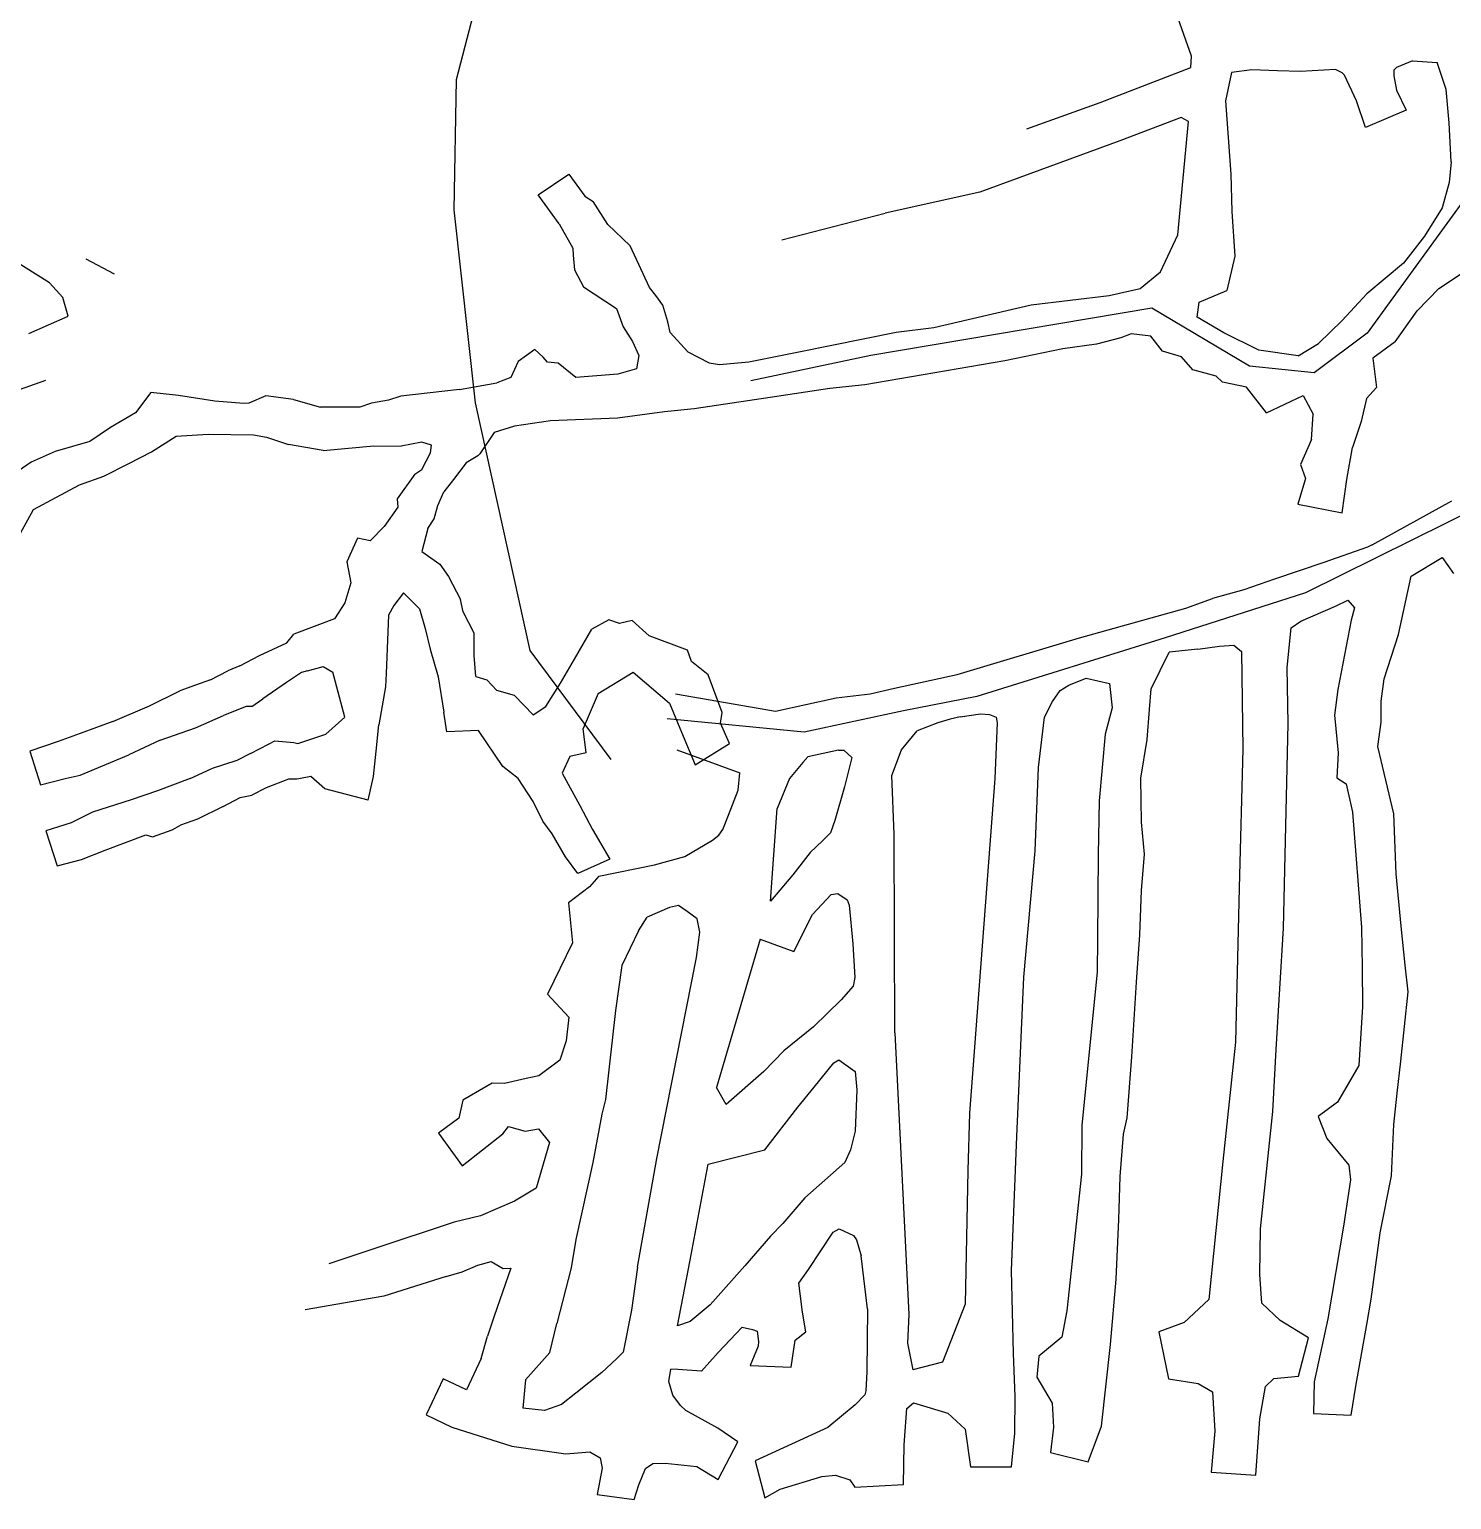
# Model space of a CAD drawing. Extents: x 539107 to 539703, y 4477622 to 4477995.
# Drawn here: x 539178.8 to 539321.5, y 4477654.7 to 4477802.2 of the extents above; entities that cross this region are included whole.
import ezdxf

# ---------------------------------------------------------------- set-up
doc = ezdxf.new("R2010")
doc.units = 0
doc.linetypes.add('DUZ', pattern=[500, 500])
doc.layers.add('KAT_1440', color=139, linetype='DUZ')
doc.layers.add('PERSONEL_1440', color=1, linetype='DUZ')

msp = doc.modelspace()

# ---------------------------------------------------------------- linework, layer by layer
at = {"layer": 'KAT_1440'}
for p, q in [((539295.36, 4477799.52, 1441.17), (539293.82, 4477803.84, 1441.1)), ((539295.28, 4477798.37, 1441.21), (539295.36, 4477799.52, 1441.17)), ((539286.2, 4477794.87, 1441.3), (539295.28, 4477798.37, 1441.21)), ((539301.42, 4477798.14, 1440.99), (539299.37, 4477797.87, 1440.91)), ((539303.99, 4477798.04, 1440.99), (539301.42, 4477798.14, 1440.99)), ((539306.31, 4477797.96, 1440.99), (539303.99, 4477798.04, 1440.99)), ((539309.82, 4477798.16, 1440.99), (539306.31, 4477797.96, 1440.99)), ((539310.49, 4477797.85, 1440.99), (539309.82, 4477798.16, 1440.99)), ((539315.66, 4477798.09, 1440.99), (539315.65, 4477797.52, 1440.97)), ((539315.94, 4477798.37, 1440.99), (539315.66, 4477798.09, 1440.99)), ((539317.54, 4477799.05, 1440.99), (539315.94, 4477798.37, 1440.99)), ((539317.54, 4477799.05, 1440.99), (539320.01, 4477798.88, 1440.85)), ((539320.89, 4477796.17, 1441.21), (539320.01, 4477798.88, 1440.85)), ((539299.37, 4477797.87, 1440.91), (539298.77, 4477795.04, 1441.39)), ((539310.71, 4477797.59, 1440.99), (539310.49, 4477797.85, 1440.99)), ((539311.91, 4477795.03, 1440.96), (539310.71, 4477797.59, 1440.99)), ((539315.65, 4477797.52, 1440.97), (539315.91, 4477796.11, 1440.95)), ((539315.91, 4477796.11, 1440.95), (539316.91, 4477794.1, 1440.91)), ((539321.22, 4477792.83, 1441.4), (539320.89, 4477796.17, 1441.21)), ((539278.83, 4477792.23, 1441.32), (539286.2, 4477794.87, 1441.3)), ((539298.77, 4477795.04, 1441.39), (539299.29, 4477787.68, 1442)), ((539312.82, 4477792.36, 1440.91), (539311.91, 4477795.03, 1440.96)), ((539316.91, 4477794.1, 1440.91), (539312.82, 4477792.36, 1440.91)), ((539294.32, 4477793.37, 1441.28), (539288.16, 4477791.02, 1441.3)), ((539294, 4477781.58, 1442.52), (539295.05, 4477792.94, 1441.55)), ((539295.05, 4477792.94, 1441.55), (539294.32, 4477793.37, 1441.28)), ((539321.42, 4477788.9, 1441.49), (539321.22, 4477792.83, 1441.4)), ((539288.16, 4477791.02, 1441.3), (539274.12, 4477785.87, 1441.02)), ((539321.42, 4477788.9, 1441.49), (539321.22, 4477786.85, 1443.51)), ((539229.82, 4477785.59, 1444.44), (539232.9, 4477787.67, 1444.4)), ((539232.9, 4477787.67, 1444.4), (539234.51, 4477785.46, 1444.75)), ((539299.29, 4477787.68, 1442), (539299.4, 4477783.94, 1442.37)), ((539321.22, 4477786.85, 1443.51), (539320.52, 4477784.31, 1441.49)), ((539231.94, 4477782.69, 1445.17), (539229.82, 4477785.59, 1444.44)), ((539234.51, 4477785.46, 1444.75), (539235.34, 4477784.93, 1445.2)), ((539236.83, 4477782.64, 1444.9), (539235.34, 4477784.93, 1445.2)), ((539274.12, 4477785.87, 1441.02), (539264.64, 4477783.77, 1440.55)), ((539254.26, 4477781.07, 1440.07), (539264.64, 4477783.77, 1440.55)), ((539299.4, 4477783.94, 1442.37), (539299.7, 4477779.46, 1442.55)), ((539320.52, 4477784.31, 1441.49), (539318.74, 4477781.46, 1441.49)), ((539231.94, 4477782.69, 1445.17), (539233.32, 4477780.25, 1444.98)), ((539239.07, 4477780.5, 1444.9), (539236.83, 4477782.64, 1444.9)), ((539180.81, 4477776.77, 1440.17), (539174.11, 4477780.98, 1440.45)), ((539241.01, 4477776.3, 1445.05), (539239.07, 4477780.5, 1444.9)), ((539292.26, 4477777.89, 1442.78), (539294, 4477781.58, 1442.52)), ((539318.74, 4477781.46, 1441.49), (539316.63, 4477778.76, 1441.49)), ((539187.32, 4477777.64, 1439.9), (539184.48, 4477779.15, 1440.06)), ((539233.32, 4477780.25, 1444.98), (539233.34, 4477779.54, 1444.9)), ((539233.34, 4477779.54, 1444.9), (539233.46, 4477778.08, 1444.9)), ((539299.7, 4477779.46, 1442.55), (539298.89, 4477776.02, 1442.66)), ((539233.46, 4477778.08, 1444.9), (539234.38, 4477776.36, 1445.03)), ((539290.22, 4477776.22, 1443.09), (539292.26, 4477777.89, 1442.78)), ((539316.63, 4477778.76, 1441.49), (539312.94, 4477775.67, 1441.49)), ((539320.18, 4477776.21, 1441.49), (539322.43, 4477777.71, 1441.49)), ((539182.15, 4477775.3, 1439.94), (539180.81, 4477776.77, 1440.17)), ((539234.38, 4477776.36, 1445.03), (539237.69, 4477774.2, 1445.05)), ((539241.62, 4477775.51, 1445.05), (539241.01, 4477776.3, 1445.05)), ((539287.1, 4477775.51, 1443.38), (539290.22, 4477776.22, 1443.09)), ((539296.14, 4477774.85, 1442.96), (539298.89, 4477776.02, 1442.66)), ((539318, 4477773.95, 1441.49), (539320.18, 4477776.21, 1441.49)), ((539182.69, 4477773.42, 1439.97), (539182.15, 4477775.3, 1439.94)), ((539242.32, 4477774.55, 1445.15), (539241.62, 4477775.51, 1445.05)), ((539242.84, 4477772.85, 1444.94), (539242.32, 4477774.55, 1445.15)), ((539269.5, 4477772.3, 1444.37), (539279.28, 4477774.58, 1444.06)), ((539279.28, 4477774.58, 1444.06), (539287.1, 4477775.51, 1443.38)), ((539295.92, 4477773.34, 1442.99), (539296.14, 4477774.85, 1442.96)), ((539310.48, 4477772.98, 1442.23), (539312.94, 4477775.67, 1441.49)), ((539178.75, 4477771.69, 1440.03), (539182.69, 4477773.42, 1439.97)), ((539237.69, 4477774.2, 1445.05), (539238.35, 4477772.35, 1445.05)), ((539298.61, 4477771.76, 1442.96), (539295.92, 4477773.34, 1442.99)), ((539308.11, 4477770.7, 1442.52), (539310.48, 4477772.98, 1442.23)), ((539315.78, 4477770.86, 1442.25), (539318, 4477773.95, 1441.49)), ((539238.35, 4477772.35, 1445.05), (539239.28, 4477770.88, 1444.73)), ((539243.08, 4477771.8, 1444.55), (539242.84, 4477772.85, 1444.94)), ((539244.84, 4477769.84, 1444.38), (539243.08, 4477771.8, 1444.55)), ((539255.97, 4477769.87, 1444.31), (539265.73, 4477771.83, 1444.32)), ((539265.73, 4477771.83, 1444.32), (539269.5, 4477772.3, 1444.37)), ((539289.3, 4477771.66, 1443.38), (539288.27, 4477771.27, 1443.39)), ((539291.29, 4477771.41, 1443.19), (539289.3, 4477771.66, 1443.38)), ((539302.1, 4477770.01, 1442.9), (539298.61, 4477771.76, 1442.96)), ((539229.48, 4477770.1, 1444.5), (539227.83, 4477768.87, 1444.5)), ((539230.33, 4477769.32, 1444.5), (539229.48, 4477770.1, 1444.5)), ((539239.28, 4477770.88, 1444.73), (539239.93, 4477769.47, 1444.62)), ((539282.45, 4477770.16, 1443.84), (539276.64, 4477768.95, 1444.22)), ((539285.83, 4477770.61, 1443.56), (539282.45, 4477770.16, 1443.84)), ((539288.27, 4477771.27, 1443.39), (539285.83, 4477770.61, 1443.56)), ((539292.44, 4477769.93, 1443.13), (539291.29, 4477771.41, 1443.19)), ((539306.05, 4477769.46, 1444.04), (539302.1, 4477770.01, 1442.9)), ((539306.05, 4477769.46, 1444.04), (539308.11, 4477770.7, 1442.52)), ((539315.78, 4477770.86, 1442.25), (539313.55, 4477769.23, 1442.26)), ((539227.83, 4477768.87, 1444.5), (539227.09, 4477767.28, 1446.16)), ((539230.77, 4477768.83, 1444.5), (539230.33, 4477769.32, 1444.5)), ((539231.83, 4477768.72, 1444.5), (539230.77, 4477768.83, 1444.5)), ((539233.6, 4477767.27, 1444.5), (539231.83, 4477768.72, 1444.5)), ((539239.93, 4477769.47, 1444.62), (539239.7, 4477768.16, 1444.49)), ((539244.84, 4477769.84, 1444.38), (539246.97, 4477768.74, 1444.36)), ((539246.97, 4477768.74, 1444.36), (539248, 4477768.6, 1444.34)), ((539248, 4477768.6, 1444.34), (539250.95, 4477768.84, 1444.3)), ((539250.95, 4477768.84, 1444.3), (539255.97, 4477769.87, 1444.31)), ((539276.64, 4477768.95, 1444.22), (539262.59, 4477766.54, 1444.33)), ((539294.37, 4477769.34, 1442.99), (539292.44, 4477769.93, 1443.13)), ((539295.48, 4477768.05, 1443.16), (539294.37, 4477769.34, 1442.99)), ((539313.55, 4477769.23, 1442.26), (539313.92, 4477766.28, 1442.26)), ((539227.09, 4477767.28, 1446.16), (539225.69, 4477766.74, 1445.1)), ((539237.83, 4477767.63, 1444.49), (539233.6, 4477767.27, 1444.5)), ((539239.7, 4477768.16, 1444.49), (539237.83, 4477767.63, 1444.49)), ((539297.83, 4477767.42, 1443.16), (539295.48, 4477768.05, 1443.16)), ((539298.46, 4477766.8, 1443.16), (539297.83, 4477767.42, 1443.16)), ((539180.41, 4477766.97, 1440.17), (539173.71, 4477764.62, 1440.14)), ((539190.99, 4477765.76, 1444.14), (539189.44, 4477763.73, 1444.33)), ((539193.76, 4477765.46, 1444.18), (539190.99, 4477765.76, 1444.14)), ((539221.94, 4477766.09, 1445.18), (539216.05, 4477765.42, 1445.15)), ((539221.94, 4477766.09, 1445.18), (539225.69, 4477766.74, 1445.1)), ((539259.08, 4477766.16, 1444.31), (539253.09, 4477765.26, 1444.3)), ((539262.59, 4477766.54, 1444.33), (539259.08, 4477766.16, 1444.31)), ((539300.88, 4477766.32, 1443.16), (539298.46, 4477766.8, 1443.16)), ((539302.89, 4477763.75, 1443.16), (539300.88, 4477766.32, 1443.16)), ((539312.91, 4477765.19, 1442.68), (539313.92, 4477766.28, 1442.26)), ((539197.39, 4477764.9, 1444.5), (539193.76, 4477765.46, 1444.18)), ((539200.31, 4477764.68, 1444.6), (539197.39, 4477764.9, 1444.5)), ((539200.82, 4477764.72, 1444.5), (539200.31, 4477764.68, 1444.6)), ((539202.5, 4477765.44, 1444.6), (539200.82, 4477764.72, 1444.5)), ((539205.29, 4477765.06, 1444.77), (539202.5, 4477765.44, 1444.6)), ((539205.29, 4477765.06, 1444.77), (539208.01, 4477764.31, 1444.9)), ((539211.95, 4477764.3, 1444.9), (539208.01, 4477764.31, 1444.9)), ((539213.11, 4477764.71, 1444.9), (539211.95, 4477764.3, 1444.9)), ((539214.83, 4477765, 1445.05), (539213.11, 4477764.71, 1444.9)), ((539216.05, 4477765.42, 1445.15), (539214.83, 4477765, 1445.05)), ((539245.48, 4477764.14, 1444.38), (539242.51, 4477763.82, 1444.43)), ((539253.09, 4477765.26, 1444.3), (539245.48, 4477764.14, 1444.38)), ((539302.89, 4477763.75, 1443.16), (539306.55, 4477765.47, 1442.6)), ((539306.55, 4477765.47, 1442.6), (539307.58, 4477763.61, 1442.64)), ((539312.91, 4477765.19, 1442.68), (539312.37, 4477762.87, 1443.38)), ((539189.44, 4477763.73, 1444.33), (539186.93, 4477762.28, 1444.45)), ((539231.06, 4477762.95, 1444.71), (539227.45, 4477762.41, 1445.2)), ((539237.78, 4477763.19, 1444.49), (539231.06, 4477762.95, 1444.71)), ((539242.51, 4477763.82, 1444.43), (539237.78, 4477763.19, 1444.49)), ((539307.41, 4477761.06, 1443.37), (539307.58, 4477763.61, 1442.64)), ((539312.37, 4477762.87, 1443.38), (539311.51, 4477760.25, 1443.37)), ((539186.93, 4477762.28, 1444.45), (539184.84, 4477760.87, 1444.41)), ((539191.03, 4477759.83, 1444.31), (539193.53, 4477761.39, 1444.13)), ((539193.53, 4477761.39, 1444.13), (539196.74, 4477761.59, 1444.5)), ((539196.74, 4477761.59, 1444.5), (539201.28, 4477761.52, 1444.6)), ((539201.28, 4477761.52, 1444.6), (539202.59, 4477761.28, 1444.6)), ((539202.59, 4477761.28, 1444.6), (539204.79, 4477760.57, 1444.77)), ((539225.41, 4477761.76, 1445.2), (539223.98, 4477759.64, 1445.2)), ((539227.45, 4477762.41, 1445.2), (539225.41, 4477761.76, 1445.2)), ((539181.38, 4477759.87, 1444.5), (539178.97, 4477758.78, 1444.5)), ((539184.84, 4477760.87, 1444.41), (539181.38, 4477759.87, 1444.5)), ((539188.78, 4477758.66, 1444.31), (539191.03, 4477759.83, 1444.31)), ((539208.25, 4477759.96, 1444.9), (539204.79, 4477760.57, 1444.77)), ((539208.25, 4477759.96, 1444.9), (539213.36, 4477760.41, 1444.9)), ((539213.36, 4477760.41, 1444.9), (539216.1, 4477760.4, 1445.15)), ((539218.17, 4477760.79, 1445.2), (539216.1, 4477760.4, 1445.15)), ((539218.15, 4477758.06, 1445.28), (539219.04, 4477759.71, 1445.28)), ((539219.12, 4477760.51, 1445.2), (539218.17, 4477760.79, 1445.2)), ((539219.04, 4477759.71, 1445.28), (539219.12, 4477760.51, 1445.2)), ((539307.41, 4477761.06, 1443.37), (539306.28, 4477758.55, 1443.79)), ((539310.95, 4477757.05, 1443.82), (539311.51, 4477760.25, 1443.37)), ((539178.97, 4477758.78, 1444.5), (539175.47, 4477756.39, 1444.48)), ((539186.26, 4477757.4, 1444.45), (539188.78, 4477758.66, 1444.31)), ((539222.61, 4477758.71, 1445.17), (539221.32, 4477757.05, 1445.29)), ((539223.76, 4477759.42, 1445.26), (539222.61, 4477758.71, 1445.17)), ((539223.98, 4477759.64, 1445.2), (539223.76, 4477759.42, 1445.26)), ((539306.28, 4477758.55, 1443.79), (539306.8, 4477757.15, 1443.93)), ((539183.81, 4477756.51, 1444.5), (539186.26, 4477757.4, 1444.45)), ((539217.45, 4477757.58, 1445.3), (539215.67, 4477755.11, 1445.32)), ((539217.45, 4477757.58, 1445.3), (539218.15, 4477758.06, 1445.28)), ((539221.32, 4477757.05, 1445.29), (539220.38, 4477755.81, 1445.3)), ((539306.8, 4477757.15, 1443.93), (539306.02, 4477754.57, 1444.04)), ((539310.46, 4477753.71, 1444.04), (539310.95, 4477757.05, 1443.82)), ((539179.22, 4477754.05, 1444.44), (539183.81, 4477756.51, 1444.5)), ((539219.75, 4477754.43, 1445.32), (539220.38, 4477755.81, 1445.3)), ((539177.91, 4477751.67, 1444.52), (539179.22, 4477754.05, 1444.44)), ((539215.75, 4477754.28, 1445.32), (539214.37, 4477752.32, 1445.2)), ((539215.67, 4477755.11, 1445.32), (539215.75, 4477754.28, 1445.32)), ((539219.39, 4477753.1, 1445.3), (539219.75, 4477754.43, 1445.32)), ((539306.02, 4477754.57, 1444.04), (539310.46, 4477753.71, 1444.04)), ((539313.48, 4477750.49, 1443), (539321.48, 4477754.92, 1442.53)), ((539214.37, 4477752.32, 1445.2), (539212.98, 4477750.89, 1445.19)), ((539218.76, 4477752.12, 1446.45), (539219.39, 4477753.1, 1445.3)), ((539211.71, 4477751.17, 1445.2), (539210.65, 4477748.79, 1445.12)), ((539212.98, 4477750.89, 1445.19), (539211.71, 4477751.17, 1445.2)), ((539218.76, 4477752.12, 1445.2), (539218.15, 4477749.84, 1445.2)), ((539218.15, 4477749.84, 1445.2), (539219.95, 4477748.56, 1445.18)), ((539313, 4477750.26, 1443.17), (539308.62, 4477748.73, 1443.32)), ((539313.48, 4477750.49, 1443), (539313, 4477750.26, 1443.17)), ((539210.65, 4477748.79, 1445.12), (539211.04, 4477746.69, 1446.32)), ((539219.95, 4477748.56, 1445.18), (539220.83, 4477747.32, 1445)), ((539308.62, 4477748.73, 1443.32), (539303.7, 4477747.05, 1443.68)), ((539317.41, 4477747.34, 1442.85), (539320.5, 4477749.24, 1444.12)), ((539320.5, 4477749.24, 1444.12), (539321.64, 4477747.63, 1442.61)), ((539211.04, 4477746.69, 1446.32), (539210.45, 4477744.69, 1445.14)), ((539220.83, 4477747.32, 1445), (539222.03, 4477745.01, 1444.72)), ((539303.7, 4477747.05, 1443.68), (539300.62, 4477745.99, 1444.06)), ((539316.13, 4477741.5, 1443.43), (539317.41, 4477747.34, 1442.85)), ((539216.33, 4477745.69, 1445.18), (539215.36, 4477744.43, 1444.91)), ((539217.09, 4477744.9, 1445.08), (539216.33, 4477745.69, 1445.18)), ((539222.32, 4477743.77, 1444.53), (539222.03, 4477745.01, 1444.72)), ((539294.8, 4477744.14, 1444.4), (539297.46, 4477745.11, 1444.39)), ((539300.62, 4477745.99, 1444.06), (539297.46, 4477745.11, 1444.39)), ((539309.8, 4477744.34, 1443.98), (539311.04, 4477744.95, 1443.62)), ((539311.04, 4477744.95, 1443.62), (539311.71, 4477744.17, 1443.54)), ((539210.45, 4477744.69, 1445.14), (539209.39, 4477743.09, 1445.15)), ((539215.36, 4477744.43, 1444.91), (539214.82, 4477743.45, 1444.91)), ((539217.93, 4477744.07, 1445), (539217.09, 4477744.9, 1445.08)), ((539217.93, 4477744.07, 1445), (539218.5, 4477742.12, 1444.58)), ((539223.4, 4477741.64, 1444.31), (539222.32, 4477743.77, 1444.53)), ((539284.14, 4477741.17, 1445.22), (539294.8, 4477744.14, 1444.4)), ((539306.32, 4477742.85, 1443.98), (539309.8, 4477744.34, 1443.98)), ((539311.71, 4477744.17, 1443.54), (539311.37, 4477742.93, 1443.61)), ((539209.39, 4477743.09, 1445.15), (539205.32, 4477741.55, 1445.19)), ((539214.82, 4477743.45, 1444.91), (539214.57, 4477737.58, 1444.9)), ((539218.5, 4477742.12, 1444.58), (539218.98, 4477740.03, 1444.09)), ((539233.46, 4477739.04, 1442.53), (539235.21, 4477742.03, 1442.32)), ((539236.91, 4477742.97, 1442.46), (539235.21, 4477742.03, 1442.32)), ((539237.99, 4477742.62, 1442.34), (539236.91, 4477742.97, 1442.46)), ((539239.26, 4477742.9, 1442.44), (539237.99, 4477742.62, 1442.34)), ((539240.95, 4477741.38, 1442.55), (539239.26, 4477742.9, 1442.44)), ((539304.97, 4477738.19, 1444.61), (539305.37, 4477742.17, 1444.2)), ((539305.37, 4477742.17, 1444.2), (539306.32, 4477742.85, 1443.98)), ((539311.37, 4477742.93, 1443.61), (539310.03, 4477735.99, 1443.55)), ((539201.87, 4477739.41, 1445.42), (539204.61, 4477740.66, 1445.4)), ((539204.61, 4477740.66, 1445.4), (539205.32, 4477741.55, 1445.19)), ((539223.4, 4477739.39, 1443.92), (539223.4, 4477741.64, 1444.31)), ((539244.81, 4477739.94, 1443.97), (539240.95, 4477741.38, 1442.55)), ((539271.85, 4477737.51, 1445.64), (539284.14, 4477741.17, 1445.22)), ((539314.68, 4477737.06, 1443.55), (539316.13, 4477741.5, 1443.43)), ((539199.91, 4477738.35, 1445.48), (539201.87, 4477739.41, 1445.42)), ((539218.98, 4477740.03, 1444.09), (539219.81, 4477737.27, 1443.81)), ((539223.59, 4477737.3, 1443.61), (539223.4, 4477739.39, 1443.92)), ((539232.06, 4477736.63, 1442.42), (539233.46, 4477739.04, 1442.53)), ((539245.21, 4477738.79, 1442.7), (539244.81, 4477739.94, 1443.97)), ((539291.33, 4477736.07, 1444.96), (539293.12, 4477739.73, 1444.64)), ((539295.99, 4477740.05, 1444.29), (539293.12, 4477739.73, 1444.64)), ((539295.99, 4477740.05, 1444.29), (539298.18, 4477740.35, 1444.29)), ((539298.18, 4477740.35, 1444.29), (539299.61, 4477740.43, 1444.29)), ((539299.61, 4477740.43, 1444.29), (539300.39, 4477739.79, 1444.39)), ((539300.39, 4477739.79, 1444.39), (539300.5, 4477730, 1444.82)), ((539196.95, 4477736.95, 1445.32), (539198.71, 4477737.86, 1445.48)), ((539199.91, 4477738.35, 1445.48), (539198.71, 4477737.86, 1445.48)), ((539206.1, 4477737.7, 1445.43), (539204.59, 4477736.69, 1445.4)), ((539206.7, 4477737.85, 1445.19), (539206.1, 4477737.7, 1445.43)), ((539206.7, 4477737.85, 1445.19), (539208.25, 4477738.31, 1445.15)), ((539208.25, 4477738.31, 1445.15), (539209.24, 4477737.73, 1445.15)), ((539210.42, 4477733.2, 1444.58), (539209.24, 4477737.73, 1445.15)), ((539214.57, 4477737.58, 1444.9), (539214.53, 4477736.25, 1444.81)), ((539235.86, 4477735.58, 1442.43), (539239.37, 4477737.73, 1442.52)), ((539239.37, 4477737.73, 1442.52), (539242.99, 4477734.63, 1442.7)), ((539246.88, 4477737.46, 1442.7), (539245.21, 4477738.79, 1442.7)), ((539305.06, 4477732.54, 1444.77), (539304.97, 4477738.19, 1444.61)), ((539195.45, 4477736.42, 1445.1), (539193.88, 4477735.86, 1445.04)), ((539196.95, 4477736.95, 1445.32), (539195.45, 4477736.42, 1445.1)), ((539204.59, 4477736.69, 1445.4), (539202.22, 4477735.04, 1445.38)), ((539214.53, 4477736.25, 1444.81), (539213.84, 4477732.46, 1444.5)), ((539219.81, 4477737.27, 1443.81), (539220.36, 4477733.7, 1443.29)), ((539223.59, 4477737.3, 1443.61), (539224.69, 4477736.96, 1443.56)), ((539224.69, 4477736.96, 1443.56), (539225.68, 4477735.89, 1443.56)), ((539230.6, 4477734.28, 1443.1), (539232.06, 4477736.63, 1442.42)), ((539248.27, 4477733.68, 1442.7), (539246.88, 4477737.46, 1442.7)), ((539263.13, 4477735.56, 1446.75), (539265.56, 4477736.12, 1446.32)), ((539265.56, 4477736.12, 1446.32), (539271.85, 4477737.51, 1445.64)), ((539282.18, 4477735.88, 1445.39), (539283.07, 4477736.42, 1445.3)), ((539283.07, 4477736.42, 1445.3), (539284.81, 4477737.12, 1445.3)), ((539284.81, 4477737.12, 1445.3), (539287.15, 4477736.58, 1445.48)), ((539287.15, 4477736.58, 1445.48), (539287.41, 4477734.14, 1445.13)), ((539314.4, 4477734.82, 1443.74), (539314.68, 4477737.06, 1443.55)), ((539190.84, 4477734.35, 1445.23), (539193.88, 4477735.86, 1445.04)), ((539201.09, 4477734.29, 1445.48), (539202.22, 4477735.04, 1445.38)), ((539227.46, 4477735.38, 1443.34), (539225.68, 4477735.89, 1443.56)), ((539227.46, 4477735.38, 1443.34), (539229.33, 4477733.46, 1443.27)), ((539235.86, 4477735.58, 1442.43), (539234.33, 4477732.09, 1442.96)), ((539242.99, 4477734.63, 1442.7), (539244.19, 4477731.71, 1442.55)), ((539243.61, 4477735.56, 1450.49), (539253.62, 4477733.81, 1448.51)), ((539253.62, 4477733.81, 1448.51), (539259.72, 4477735.17, 1447.36)), ((539259.72, 4477735.17, 1447.36), (539263.13, 4477735.56, 1446.75)), ((539280.62, 4477733.23, 1445.48), (539281.41, 4477734.77, 1445.41)), ((539281.41, 4477734.77, 1445.41), (539282.18, 4477735.88, 1445.39)), ((539291.16, 4477733.99, 1445.03), (539291.33, 4477736.07, 1444.96)), ((539310.03, 4477735.99, 1443.55), (539309.72, 4477733.41, 1443.51)), ((539314.37, 4477732.7, 1443.52), (539314.4, 4477734.82, 1443.74)), ((539187.16, 4477732.78, 1445.3), (539190.84, 4477734.35, 1445.23)), ((539195.46, 4477732.13, 1444.97), (539198.27, 4477733.37, 1445.44)), ((539200.53, 4477734.27, 1445.43), (539198.27, 4477733.37, 1445.44)), ((539201.09, 4477734.29, 1445.48), (539200.53, 4477734.27, 1445.43)), ((539208.52, 4477731.5, 1444.58), (539210.42, 4477733.2, 1444.58)), ((539220.67, 4477731.73, 1443.39), (539220.36, 4477733.7, 1443.29)), ((539229.33, 4477733.46, 1443.27), (539230.6, 4477734.28, 1443.1)), ((539248.12, 4477732.62, 1442.55), (539248.27, 4477733.68, 1442.7)), ((539272.15, 4477733.25, 1445.3), (539271.16, 4477733.01, 1445.75)), ((539272.15, 4477733.25, 1445.3), (539274.21, 4477733.56, 1445.3)), ((539274.21, 4477733.56, 1445.3), (539275.1, 4477733.47, 1445.41)), ((539275.1, 4477733.47, 1445.41), (539275.77, 4477733.22, 1445.48)), ((539275.77, 4477733.22, 1445.48), (539275.87, 4477732.65, 1445.57)), ((539280.01, 4477728.18, 1445.73), (539280.62, 4477733.23, 1445.48)), ((539287.41, 4477734.14, 1445.13), (539286.71, 4477731.5, 1445.52)), ((539290.93, 4477730.98, 1445.26), (539291.16, 4477733.99, 1445.03)), ((539309.72, 4477733.41, 1443.51), (539310.06, 4477729.63, 1443.45)), ((539187.16, 4477732.78, 1445.3), (539183.89, 4477731.56, 1445.3)), ((539191.91, 4477730.92, 1445.21), (539195.46, 4477732.13, 1444.97)), ((539213.58, 4477729.81, 1444.24), (539213.84, 4477732.46, 1444.5)), ((539223.83, 4477731.89, 1443.3), (539220.67, 4477731.73, 1443.39)), ((539226.3, 4477728.27, 1443.22), (539223.83, 4477731.89, 1443.3)), ((539234.64, 4477729.65, 1443.1), (539234.33, 4477732.09, 1442.96)), ((539244.19, 4477731.71, 1442.55), (539245.59, 4477728.45, 1442.4)), ((539249.01, 4477730.58, 1442.4), (539248.12, 4477732.62, 1442.55)), ((539266.28, 4477729.95, 1446.64), (539267.85, 4477731.86, 1446.15)), ((539269.93, 4477732.66, 1445.3), (539267.85, 4477731.86, 1446.15)), ((539271.16, 4477733.01, 1445.75), (539269.93, 4477732.66, 1445.3)), ((539275.87, 4477732.65, 1445.57), (539275.63, 4477727.07, 1445.72)), ((539304.6, 4477712.06, 1444.76), (539305.06, 4477732.54, 1444.77)), ((539314.04, 4477730.28, 1443.58), (539314.37, 4477732.7, 1443.52)), ((539181.67, 4477730.78, 1445.33), (539178.84, 4477729.8, 1445.26)), ((539183.89, 4477731.56, 1445.3), (539181.67, 4477730.78, 1445.33)), ((539191.91, 4477730.92, 1445.21), (539188.76, 4477729.43, 1445.24)), ((539200.96, 4477729.56, 1444.23), (539202.79, 4477730.51, 1444.39)), ((539202.79, 4477730.51, 1444.39), (539203.41, 4477730.84, 1444.4)), ((539203.41, 4477730.84, 1444.4), (539205.32, 4477730.66, 1444.4)), ((539205.32, 4477730.66, 1444.4), (539205.72, 4477730.58, 1444.41)), ((539205.72, 4477730.58, 1444.41), (539208.52, 4477731.5, 1444.58)), ((539245.59, 4477728.45, 1442.4), (539249.01, 4477730.58, 1442.4)), ((539286.71, 4477731.5, 1445.52), (539286.09, 4477724.82, 1445.62)), ((539290.28, 4477727.11, 1445.66), (539290.93, 4477730.98, 1445.26)), ((539315.67, 4477723.51, 1443.44), (539314.04, 4477730.28, 1443.58)), ((539178.84, 4477729.8, 1445.26), (539179.91, 4477726.42, 1445.31)), ((539183.9, 4477727.41, 1445.22), (539188.76, 4477729.43, 1445.24)), ((539199.61, 4477728.86, 1444.2), (539197.02, 4477728.04, 1444.2)), ((539200.96, 4477729.56, 1444.23), (539199.61, 4477728.86, 1444.2)), ((539213.3, 4477727.26, 1443.96), (539213.58, 4477729.81, 1444.24)), ((539232.99, 4477729.28, 1443.08), (539232.22, 4477727.59, 1443.19)), ((539234.64, 4477729.65, 1443.1), (539232.99, 4477729.28, 1443.08)), ((539243.73, 4477729.94, 1450.95), (539250.05, 4477727.62, 1448.54)), ((539256.87, 4477729.24, 1448.02), (539256.37, 4477728.68, 1448.17)), ((539259.96, 4477729.9, 1447.44), (539256.87, 4477729.24, 1448.02)), ((539259.96, 4477729.9, 1447.44), (539260.48, 4477729.89, 1446.64)), ((539260.48, 4477729.89, 1446.64), (539261.29, 4477729.17, 1446.65)), ((539261.29, 4477729.17, 1446.65), (539260.55, 4477726.23, 1446.6)), ((539265.31, 4477727.38, 1446.7), (539266.28, 4477729.95, 1446.64)), ((539300.5, 4477730, 1444.82), (539300.14, 4477716.11, 1444.83)), ((539310.06, 4477729.63, 1443.45), (539309.95, 4477727.14, 1443.27)), ((539182.39, 4477727.06, 1445.27), (539183.9, 4477727.41, 1445.22)), ((539194.91, 4477727.08, 1444.2), (539197.02, 4477728.04, 1444.2)), ((539207.03, 4477727.26, 1444.15), (539205.83, 4477727.04, 1444.19)), ((539208.42, 4477726.02, 1444.26), (539207.03, 4477727.26, 1444.15)), ((539212.77, 4477724.88, 1443.73), (539213.3, 4477727.26, 1443.96)), ((539227.81, 4477727.08, 1443.23), (539226.3, 4477728.27, 1443.22)), ((539232.22, 4477727.59, 1443.19), (539234, 4477724.37, 1442.93)), ((539249.9, 4477725.9, 1448.58), (539250.05, 4477727.62, 1448.54)), ((539256.37, 4477728.68, 1448.17), (539255.04, 4477727.08, 1448.53)), ((539265.55, 4477721.49, 1446.8), (539265.31, 4477727.38, 1446.7)), ((539279.69, 4477719.81, 1445.77), (539280.01, 4477728.18, 1445.73)), ((539179.91, 4477726.42, 1445.31), (539182.39, 4477727.06, 1445.27)), ((539191.66, 4477725.82, 1444.48), (539189, 4477724.91, 1444.4)), ((539194.91, 4477727.08, 1444.2), (539191.66, 4477725.82, 1444.48)), ((539202.54, 4477726.13, 1444.23), (539201.11, 4477725.4, 1444.22)), ((539204.78, 4477726.98, 1444.4), (539202.54, 4477726.13, 1444.23)), ((539205.62, 4477727, 1444.4), (539204.78, 4477726.98, 1444.4)), ((539205.83, 4477727.04, 1444.19), (539205.62, 4477727, 1444.4)), ((539212.77, 4477724.88, 1443.73), (539208.42, 4477726.02, 1444.26)), ((539229.34, 4477724.77, 1442.97), (539227.81, 4477727.08, 1443.23)), ((539248.92, 4477723.39, 1448.65), (539249.9, 4477725.9, 1448.58)), ((539255.04, 4477727.08, 1448.53), (539253.79, 4477724.07, 1448.56)), ((539260.55, 4477726.23, 1446.6), (539259.6, 4477722.85, 1446.71)), ((539275.63, 4477727.07, 1445.72), (539273.1, 4477693.49, 1446.58)), ((539290.34, 4477722.67, 1445.8), (539290.28, 4477727.11, 1445.66)), ((539309.95, 4477727.14, 1443.27), (539310.87, 4477726.54, 1443.42)), ((539310.87, 4477726.54, 1443.42), (539311.51, 4477723.68, 1443.17)), ((539189, 4477724.91, 1444.4), (539185.14, 4477723.7, 1444.57)), ((539198.24, 4477724.25, 1444.2), (539199.92, 4477725.16, 1444.2)), ((539199.92, 4477725.16, 1444.2), (539201.11, 4477725.4, 1444.22)), ((539230.28, 4477722.79, 1442.94), (539229.34, 4477724.77, 1442.97)), ((539234, 4477724.37, 1442.93), (539235.29, 4477721.95, 1442.74)), ((539286.09, 4477724.82, 1445.62), (539286.01, 4477719.45, 1445.35)), ((539185.14, 4477723.7, 1444.57), (539182.99, 4477722.62, 1444.45)), ((539195.67, 4477722.99, 1444.2), (539193.95, 4477722.38, 1444.2)), ((539198.24, 4477724.25, 1444.2), (539195.67, 4477722.99, 1444.2)), ((539248.35, 4477721.94, 1448.69), (539248.92, 4477723.39, 1448.65)), ((539253.12, 4477714.77, 1447.06), (539253.79, 4477724.07, 1448.56)), ((539259.6, 4477722.85, 1446.71), (539259.16, 4477721.62, 1446.75)), ((539311.51, 4477723.68, 1443.17), (539312.4, 4477712.13, 1443.03)), ((539315.9, 4477717.5, 1443.32), (539315.67, 4477723.51, 1443.44)), ((539182.99, 4477722.62, 1444.45), (539180.44, 4477721.83, 1444.45)), ((539180.44, 4477721.83, 1444.45), (539181.59, 4477718.3, 1444.45)), ((539186.38, 4477719.89, 1444.55), (539190.46, 4477721.4, 1444.37)), ((539190.46, 4477721.4, 1444.37), (539191.13, 4477721.22, 1444.36)), ((539191.13, 4477721.22, 1444.36), (539193.1, 4477721.91, 1444.36)), ((539193.1, 4477721.91, 1444.36), (539193.95, 4477722.38, 1444.2)), ((539231.22, 4477721.53, 1442.95), (539230.28, 4477722.79, 1442.94)), ((539232.57, 4477719.21, 1442.93), (539231.22, 4477721.53, 1442.95)), ((539235.29, 4477721.95, 1442.74), (539237.02, 4477718.96, 1442.9)), ((539247.3, 4477720.89, 1448.77), (539247.96, 4477721.38, 1448.73)), ((539247.96, 4477721.38, 1448.73), (539248.35, 4477721.94, 1448.69)), ((539259.16, 4477721.62, 1446.75), (539258.35, 4477720.81, 1446.8)), ((539265.59, 4477701.54, 1446.54), (539265.55, 4477721.49, 1446.8)), ((539290.66, 4477719.49, 1445.57), (539290.34, 4477722.67, 1445.8)), ((539184.01, 4477718.93, 1444.45), (539186.38, 4477719.89, 1444.55)), ((539244.55, 4477719.25, 1448.9), (539247.3, 4477720.89, 1448.77)), ((539258.35, 4477720.81, 1446.8), (539257.12, 4477719.64, 1446.86)), ((539181.59, 4477718.3, 1444.45), (539184.01, 4477718.93, 1444.45)), ((539233.79, 4477717.54, 1442.81), (539232.57, 4477719.21, 1442.93)), ((539237.02, 4477718.96, 1442.9), (539233.79, 4477717.54, 1442.81)), ((539235.91, 4477717.27, 1449.05), (539241.51, 4477718.4, 1449.03)), ((539241.51, 4477718.4, 1449.03), (539244.55, 4477719.25, 1448.9)), ((539257.12, 4477719.64, 1446.86), (539255.36, 4477717.4, 1446.96)), ((539278.53, 4477707.14, 1445.03), (539279.69, 4477719.81, 1445.77)), ((539286.01, 4477719.45, 1445.35), (539285.92, 4477710.96, 1445.63)), ((539290.33, 4477715.83, 1445.56), (539290.66, 4477719.49, 1445.57)), ((539235.91, 4477717.27, 1449.05), (539234.97, 4477716.19, 1449.02)), ((539255.36, 4477717.4, 1446.96), (539253.12, 4477714.77, 1447.06)), ((539316.4, 4477712.27, 1443.03), (539315.9, 4477717.5, 1443.32)), ((539234.97, 4477716.19, 1449.02), (539232.87, 4477714.6, 1449.07)), ((539259.23, 4477715.43, 1446.94), (539259.87, 4477715.52, 1446.85)), ((539259.87, 4477715.52, 1446.85), (539260.81, 4477714.88, 1446.6)), ((539290.17, 4477711.38, 1445.64), (539290.33, 4477715.83, 1445.56)), ((539300.14, 4477716.11, 1444.83), (539299.79, 4477700.63, 1444.58)), ((539232.87, 4477714.6, 1449.07), (539233.26, 4477710.57, 1449.24)), ((539243.01, 4477714.12, 1449.03), (539240.75, 4477713.17, 1449.05)), ((539243.89, 4477714.34, 1448.99), (539243.01, 4477714.12, 1449.03)), ((539244.76, 4477713.74, 1448.95), (539243.89, 4477714.34, 1448.99)), ((539257.35, 4477713.41, 1447), (539259.23, 4477715.43, 1446.94)), ((539260.81, 4477714.88, 1446.6), (539261.02, 4477714.36, 1446.6)), ((539261.02, 4477714.36, 1446.6), (539261.38, 4477710.48, 1446.5)), ((539239.9, 4477711.78, 1449.02), (539240.75, 4477713.17, 1449.05)), ((539245.78, 4477712.98, 1448.9), (539244.76, 4477713.74, 1448.95)), ((539246.03, 4477711.65, 1448.9), (539245.78, 4477712.98, 1448.9)), ((539255.46, 4477709.71, 1447.6), (539257.35, 4477713.41, 1447)), ((539239.9, 4477711.78, 1449.02), (539238.21, 4477708.32, 1449.23)), ((539245.72, 4477709.1, 1448.9), (539246.03, 4477711.65, 1448.9)), ((539289.85, 4477706.64, 1445.21), (539290.17, 4477711.38, 1445.64)), ((539303.86, 4477699.9, 1444.58), (539304.6, 4477712.06, 1444.76)), ((539312.4, 4477712.13, 1443.03), (539312.49, 4477708.1, 1443.16)), ((539316.79, 4477708.35, 1442.99), (539316.4, 4477712.27, 1443.03)), ((539233.26, 4477710.57, 1449.24), (539230.78, 4477705.42, 1449.48)), ((539252.11, 4477710.96, 1447.6), (539247.72, 4477696.07, 1448.58)), ((539252.11, 4477710.96, 1447.6), (539255.46, 4477709.71, 1447.6)), ((539261.38, 4477710.48, 1446.5), (539261.58, 4477707.09, 1446.25)), ((539285.92, 4477710.96, 1445.63), (539285.91, 4477707.66, 1445.12)), ((539238.21, 4477708.32, 1449.23), (539237.59, 4477703.78, 1449.53)), ((539241.73, 4477688.96, 1448.56), (539245.72, 4477709.1, 1448.9)), ((539312.49, 4477708.1, 1443.16), (539312.53, 4477704.19, 1443.54)), ((539317.09, 4477705.67, 1443.31), (539316.79, 4477708.35, 1442.99)), ((539261.58, 4477707.09, 1446.25), (539261.42, 4477706.25, 1446.25)), ((539277.84, 4477691.17, 1446.59), (539278.53, 4477707.14, 1445.03)), ((539285.91, 4477707.66, 1445.12), (539284.37, 4477692.25, 1445.31)), ((539289.39, 4477699.16, 1445.34), (539289.85, 4477706.64, 1445.21)), ((539232.89, 4477703.12, 1449.59), (539230.78, 4477705.42, 1449.48)), ((539261.42, 4477706.25, 1446.25), (539260.22, 4477704.87, 1446.25)), ((539316.37, 4477698.73, 1443.52), (539317.09, 4477705.67, 1443.31)), ((539237.59, 4477703.78, 1449.53), (539236.57, 4477694.88, 1449.83)), ((539260.22, 4477704.87, 1446.25), (539257.44, 4477702.16, 1446.55)), ((539312.53, 4477704.19, 1443.54), (539312.13, 4477698.29, 1443.55)), ((539232.89, 4477703.12, 1449.59), (539232.62, 4477700.77, 1449.85)), ((539232.62, 4477700.77, 1449.85), (539232.01, 4477698.82, 1449.85)), ((539257.44, 4477702.16, 1446.55), (539254.46, 4477699.75, 1446.92)), ((539265.59, 4477701.54, 1446.54), (539267, 4477673.32, 1446.65)), ((539254.46, 4477699.75, 1446.92), (539252.48, 4477697.69, 1447.3)), ((539299.79, 4477700.63, 1444.58), (539298.51, 4477688.66, 1444.64)), ((539303.53, 4477693.67, 1444.63), (539303.86, 4477699.9, 1444.58)), ((539232.01, 4477698.82, 1449.85), (539229.89, 4477697.25, 1450.09)), ((539257.5, 4477696.12, 1446.96), (539259.48, 4477698.55, 1446.68)), ((539259.48, 4477698.55, 1446.68), (539259.98, 4477698.84, 1446.55)), ((539259.98, 4477698.84, 1446.55), (539261.64, 4477697.67, 1446.55)), ((539288.9, 4477693.04, 1445.6), (539289.39, 4477699.16, 1445.34)), ((539312.13, 4477698.29, 1443.55), (539310.01, 4477694.61, 1443.65)), ((539316, 4477695.51, 1443.38), (539316.37, 4477698.73, 1443.52)), ((539225.21, 4477696.52, 1450.22), (539222.26, 4477694.8, 1450.22)), ((539226.45, 4477696.46, 1450.22), (539225.21, 4477696.52, 1450.22)), ((539228.61, 4477696.98, 1450.22), (539226.45, 4477696.46, 1450.22)), ((539229.89, 4477697.25, 1450.09), (539228.61, 4477696.98, 1450.22)), ((539252.48, 4477697.69, 1447.3), (539248.69, 4477694.36, 1448.17)), ((539261.64, 4477697.67, 1446.55), (539261.78, 4477695.84, 1446.53)), ((539222.26, 4477694.8, 1450.22), (539221.88, 4477693, 1450.22)), ((539236.57, 4477694.88, 1449.83), (539236.2, 4477693.4, 1449.85)), ((539248.69, 4477694.36, 1448.17), (539247.72, 4477696.07, 1448.58)), ((539255.88, 4477694.1, 1447.3), (539257.5, 4477696.12, 1446.96)), ((539261.78, 4477695.84, 1446.53), (539261.63, 4477691.71, 1446.2)), ((539315.66, 4477692.35, 1443.41), (539316, 4477695.51, 1443.38)), ((539236.2, 4477693.4, 1449.85), (539235.3, 4477688.56, 1449.92)), ((539252.57, 4477689.83, 1448.17), (539255.88, 4477694.1, 1447.3)), ((539273.1, 4477693.49, 1446.58), (539272.92, 4477687.75, 1446.61)), ((539302.27, 4477681.89, 1444.4), (539303.53, 4477693.67, 1444.63)), ((539310.01, 4477694.61, 1443.65), (539308.08, 4477693.15, 1443.62)), ((539221.88, 4477693, 1450.22), (539219.82, 4477691.49, 1450.22)), ((539226.27, 4477691.43, 1450.22), (539226.85, 4477692.17, 1450.22)), ((539226.85, 4477692.17, 1450.22), (539228.51, 4477691.71, 1450.22)), ((539228.51, 4477691.71, 1450.22), (539229.85, 4477691.92, 1450.09)), ((539229.85, 4477691.92, 1450.09), (539230.98, 4477690.55, 1449.91)), ((539284.37, 4477692.25, 1445.31), (539284.33, 4477687.38, 1445.4)), ((539288.55, 4477691.4, 1445.54), (539288.9, 4477693.04, 1445.6)), ((539308.08, 4477693.15, 1443.62), (539308.94, 4477690.96, 1443.47)), ((539315.43, 4477687.2, 1443.8), (539315.66, 4477692.35, 1443.41)), ((539219.82, 4477691.49, 1450.22), (539222.19, 4477688.21, 1450.22)), ((539222.19, 4477688.21, 1450.22), (539226.27, 4477691.43, 1450.22)), ((539230.98, 4477690.55, 1449.91), (539229.64, 4477685.98, 1449.95)), ((539261.63, 4477691.71, 1446.2), (539261.15, 4477689.83, 1446.25)), ((539277.3, 4477677.71, 1446.67), (539277.84, 4477691.17, 1446.59)), ((539288.2, 4477687.16, 1445.47), (539288.55, 4477691.4, 1445.54)), ((539308.94, 4477690.96, 1443.47), (539311.15, 4477688.29, 1443.52)), ((539239.8, 4477678.07, 1448.47), (539241.73, 4477688.96, 1448.56)), ((539246.88, 4477688.38, 1448.33), (539252.57, 4477689.83, 1448.17)), ((539261.15, 4477689.83, 1446.25), (539260.58, 4477688.54, 1446.25)), ((539235.3, 4477688.56, 1449.92), (539233.6, 4477680.83, 1450.03)), ((539245.08, 4477678.77, 1448.47), (539246.88, 4477688.38, 1448.33)), ((539260.58, 4477688.54, 1446.25), (539256.58, 4477685.01, 1446.65)), ((539272.92, 4477687.75, 1446.61), (539272.66, 4477674.36, 1446.69)), ((539298.51, 4477688.66, 1444.64), (539297.1, 4477674.82, 1444.2)), ((539311.15, 4477688.29, 1443.52), (539311.32, 4477686.83, 1443.8)), ((539229.64, 4477685.98, 1449.95), (539227.44, 4477684.68, 1450.3)), ((539284.33, 4477687.38, 1445.4), (539282.85, 4477673.68, 1445.46)), ((539288.07, 4477682.84, 1445.56), (539288.2, 4477687.16, 1445.47)), ((539311.32, 4477686.83, 1443.8), (539310.6, 4477682.15, 1443.47)), ((539314.27, 4477681.49, 1443.61), (539315.43, 4477687.2, 1443.8)), ((539227.44, 4477684.68, 1450.3), (539224.05, 4477683.2, 1450.3)), ((539256.58, 4477685.01, 1446.65), (539254.38, 4477682.42, 1447)), ((539224.05, 4477683.2, 1450.3), (539221.41, 4477682.57, 1450.3)), ((539221.41, 4477682.57, 1450.3), (539213.24, 4477679.86, 1450.3)), ((539254.38, 4477682.42, 1447), (539253.14, 4477681.18, 1447.2)), ((539256.93, 4477677.83, 1447.2), (539259.43, 4477681.58, 1446.76)), ((539259.43, 4477681.58, 1446.76), (539260.02, 4477681.91, 1446.7)), ((539260.02, 4477681.91, 1446.7), (539261.45, 4477681.24, 1446.65)), ((539287.79, 4477676.85, 1445.58), (539288.07, 4477682.84, 1445.56)), ((539302.2, 4477677.33, 1444.24), (539302.27, 4477681.89, 1444.4)), ((539310.6, 4477682.15, 1443.47), (539309.04, 4477672.87, 1443.79)), ((539233.6, 4477680.83, 1450.03), (539233.13, 4477677.99, 1450.05)), ((539253.14, 4477681.18, 1447.2), (539250.57, 4477678.18, 1447.88)), ((539261.45, 4477681.24, 1446.65), (539261.77, 4477680.78, 1446.6)), ((539261.77, 4477680.78, 1446.6), (539262.21, 4477679.18, 1446.6)), ((539313.38, 4477674.85, 1443.74), (539314.27, 4477681.49, 1443.61)), ((539213.24, 4477679.86, 1450.3), (539208.83, 4477678.4, 1451.51)), ((539223.76, 4477678.26, 1450.3), (539225.12, 4477678.61, 1450.3)), ((539225.12, 4477678.61, 1450.3), (539226.33, 4477677.92, 1450.3)), ((539243.79, 4477672.16, 1448.48), (539245.08, 4477678.77, 1448.47)), ((539262.87, 4477673.89, 1446.66), (539262.21, 4477679.18, 1446.6)), ((539220.59, 4477677.12, 1450.3), (539214.36, 4477675.14, 1450.3)), ((539220.59, 4477677.12, 1450.3), (539222.19, 4477677.57, 1450.3)), ((539222.19, 4477677.57, 1450.3), (539223.76, 4477678.26, 1450.3)), ((539227.08, 4477677.94, 1450.13), (539225.43, 4477673.13, 1450.28)), ((539226.33, 4477677.92, 1450.3), (539227.08, 4477677.94, 1450.13)), ((539233.13, 4477677.99, 1450.05), (539231.7, 4477672.42, 1450.38)), ((539239.8, 4477678.07, 1448.47), (539239.18, 4477673.73, 1448.48)), ((539250.57, 4477678.18, 1447.88), (539247.09, 4477674.27, 1448.96)), ((539255.98, 4477676.46, 1447.88), (539256.93, 4477677.83, 1447.2)), ((539277.49, 4477669.43, 1446.72), (539277.3, 4477677.71, 1446.67)), ((539302.41, 4477674.44, 1444.2), (539302.2, 4477677.33, 1444.24)), ((539256.33, 4477673.55, 1447.88), (539255.98, 4477676.46, 1447.88)), ((539287.22, 4477670.3, 1445.82), (539287.79, 4477676.85, 1445.58)), ((539214.36, 4477675.14, 1450.3), (539206.44, 4477673.79, 1451.5)), ((539247.09, 4477674.27, 1448.96), (539245.08, 4477672.61, 1449.46)), ((539272.66, 4477674.36, 1446.69), (539270.39, 4477668.54, 1446.73)), ((539297.1, 4477674.82, 1444.2), (539294.64, 4477672.5, 1444.55)), ((539304.26, 4477672.72, 1444.19), (539302.41, 4477674.44, 1444.2)), ((539312.96, 4477672.3, 1443.7), (539313.38, 4477674.85, 1443.74)), ((539225.43, 4477673.13, 1450.28), (539224.75, 4477671.12, 1450.19)), ((539239.18, 4477673.73, 1448.48), (539238.35, 4477669.54, 1448.48)), ((539256.69, 4477671.56, 1447.88), (539256.33, 4477673.55, 1447.88)), ((539262.87, 4477673.89, 1446.66), (539262.78, 4477667.55, 1446.5)), ((539267, 4477673.32, 1446.65), (539266.88, 4477670.43, 1446.7)), ((539282.85, 4477673.68, 1445.46), (539282.34, 4477671.02, 1445.71)), ((539307.11, 4477670.97, 1444.22), (539304.26, 4477672.72, 1444.19)), ((539309.04, 4477672.87, 1443.79), (539307.65, 4477666.55, 1443.59)), ((539231, 4477669.51, 1450.19), (539231.7, 4477672.42, 1450.38)), ((539245.08, 4477672.61, 1449.46), (539243.79, 4477672.16, 1448.48)), ((539247.88, 4477669.51, 1449.46), (539250.3, 4477672.03, 1448.8)), ((539250.3, 4477672.03, 1448.8), (539251.34, 4477671.8, 1447.88)), ((539251.34, 4477671.8, 1447.88), (539251.78, 4477671.62, 1447.88)), ((539251.78, 4477671.62, 1447.88), (539251.92, 4477670.6, 1447.88)), ((539255.59, 4477670.73, 1450.5), (539256.69, 4477671.56, 1447.88)), ((539294.64, 4477672.5, 1444.55), (539292.09, 4477671.56, 1444.55)), ((539292.09, 4477671.56, 1444.55), (539293.05, 4477666.85, 1444.55)), ((539311.85, 4477666.12, 1443.81), (539312.96, 4477672.3, 1443.7)), ((539224.11, 4477668.9, 1450.34), (539224.75, 4477671.12, 1450.19)), ((539251.91, 4477670.14, 1447.88), (539251.1, 4477668.2, 1447.88)), ((539251.92, 4477670.6, 1447.88), (539251.91, 4477670.14, 1447.88)), ((539255.21, 4477668.04, 1447.88), (539255.59, 4477670.73, 1450.5)), ((539266.88, 4477670.43, 1446.7), (539267.41, 4477667.76, 1447.22)), ((539282.34, 4477671.02, 1445.71), (539280.04, 4477669.14, 1445.38)), ((539286.32, 4477662.12, 1445.7), (539287.22, 4477670.3, 1445.82)), ((539306.09, 4477667.11, 1444.22), (539307.11, 4477670.97, 1444.22)), ((539224.11, 4477668.9, 1450.34), (539222.65, 4477665.74, 1450.15)), ((539231, 4477669.51, 1450.19), (539228.57, 4477666.75, 1450.34)), ((539237.68, 4477668.86, 1448.48), (539236.21, 4477667.48, 1448.49)), ((539238.35, 4477669.54, 1448.48), (539237.68, 4477668.86, 1448.48)), ((539247.88, 4477669.51, 1449.46), (539246.2, 4477667.61, 1448.36)), ((539270.39, 4477668.54, 1446.73), (539267.41, 4477667.76, 1447.22)), ((539277.66, 4477665.06, 1446.74), (539277.49, 4477669.43, 1446.72)), ((539280.04, 4477669.14, 1445.38), (539279.85, 4477667.01, 1445.91)), ((539220.31, 4477666.85, 1450.37), (539218.59, 4477663.24, 1450.37)), ((539222.65, 4477665.74, 1450.15), (539220.31, 4477666.85, 1450.37)), ((539236.21, 4477667.48, 1448.49), (539233.6, 4477665.43, 1449.08)), ((539242.95, 4477666.58, 1448.49), (539243.14, 4477667.84, 1448.36)), ((539243.85, 4477667.8, 1448.36), (539243.14, 4477667.84, 1448.49)), ((539246.2, 4477667.61, 1448.36), (539243.85, 4477667.8, 1448.36)), ((539251.1, 4477668.2, 1447.88), (539255.21, 4477668.04, 1447.88)), ((539262.78, 4477667.55, 1446.5), (539262.71, 4477665.64, 1446.54)), ((539279.85, 4477667.01, 1445.91), (539281.39, 4477664.42, 1446.22)), ((539293.05, 4477666.85, 1444.55), (539296.04, 4477666.39, 1444.55)), ((539302.79, 4477666.1, 1444.23), (539303.62, 4477666.88, 1444.22)), ((539303.62, 4477666.88, 1444.22), (539306.09, 4477667.11, 1444.22)), ((539228.57, 4477666.75, 1450.34), (539228.28, 4477663.91, 1449.61)), ((539233.6, 4477665.43, 1449.08), (539232.17, 4477664.29, 1449.19)), ((539243.32, 4477665.23, 1448.4), (539242.95, 4477666.58, 1448.49)), ((539262.71, 4477665.64, 1446.54), (539262.58, 4477665.26, 1446.51)), ((539296.04, 4477666.39, 1444.55), (539297.47, 4477665.54, 1444.23)), ((539297.47, 4477665.54, 1444.23), (539297.69, 4477661.61, 1444.25)), ((539302.21, 4477662.84, 1444.25), (539302.79, 4477666.1, 1444.23)), ((539307.65, 4477666.55, 1443.59), (539307.6, 4477663.39, 1444)), ((539311.38, 4477663.2, 1443.74), (539311.85, 4477666.12, 1443.81)), ((539230.47, 4477663.67, 1449.35), (539228.28, 4477663.91, 1449.61)), ((539232.17, 4477664.29, 1449.19), (539230.47, 4477663.67, 1449.35)), ((539244.09, 4477664.17, 1448.38), (539243.32, 4477665.23, 1448.4)), ((539244.64, 4477663.67, 1448.35), (539244.09, 4477664.17, 1448.38)), ((539261.62, 4477664.25, 1446.62), (539258.88, 4477661.99, 1446.99)), ((539262.58, 4477665.26, 1446.51), (539261.62, 4477664.25, 1446.62)), ((539266.53, 4477660.23, 1446.63), (539266.82, 4477663.87, 1446.57)), ((539266.82, 4477663.87, 1446.57), (539267.47, 4477664.45, 1447.22)), ((539267.47, 4477664.45, 1447.22), (539270.93, 4477663.4, 1446.83)), ((539277.63, 4477661.41, 1446.74), (539277.66, 4477665.06, 1446.74)), ((539281.39, 4477664.42, 1446.22), (539281.52, 4477662, 1446.12)), ((539218.59, 4477663.24, 1450.37), (539221.17, 4477662.01, 1450.15)), ((539247.84, 4477661.92, 1449.61), (539244.64, 4477663.67, 1448.35)), ((539270.93, 4477663.4, 1446.83), (539272.66, 4477661.82, 1446.74)), ((539301.81, 4477657.21, 1444.41), (539302.21, 4477662.84, 1444.25)), ((539307.6, 4477663.39, 1444), (539311.38, 4477663.2, 1443.74)), ((539221.17, 4477662.01, 1450.15), (539227.17, 4477660.09, 1449.66)), ((539249.86, 4477660.54, 1448.13), (539247.84, 4477661.92, 1449.61)), ((539258.88, 4477661.99, 1446.99), (539251.59, 4477658.62, 1447.26)), ((539272.66, 4477661.82, 1446.74), (539273.21, 4477658.03, 1446.74)), ((539277.29, 4477658.03, 1446.74), (539277.63, 4477661.41, 1446.74)), ((539281.52, 4477662, 1446.12), (539281.23, 4477659.47, 1446.22)), ((539285.01, 4477658.52, 1446.79), (539286.32, 4477662.12, 1445.7)), ((539297.69, 4477661.61, 1444.25), (539297.33, 4477657.5, 1444.41)), ((539227.17, 4477660.09, 1449.66), (539232.61, 4477659.35, 1449.18)), ((539232.61, 4477659.35, 1449.18), (539235.02, 4477659.54, 1448.98)), ((539235.02, 4477659.54, 1448.98), (539236.03, 4477658.92, 1448.74)), ((539247.87, 4477656.76, 1448.13), (539249.86, 4477660.54, 1448.13)), ((539266.48, 4477656.25, 1446.66), (539266.53, 4477660.23, 1446.63)), ((539281.23, 4477659.47, 1446.22), (539285.01, 4477658.52, 1446.79)), ((539236.03, 4477658.92, 1448.74), (539236.26, 4477657.89, 1448.74)), ((539240.58, 4477657.86, 1448.74), (539241.32, 4477658.37, 1448.39)), ((539241.32, 4477658.37, 1448.39), (539242.56, 4477658.4, 1448.35)), ((539242.56, 4477658.4, 1448.35), (539245.74, 4477658.05, 1449.65)), ((539245.74, 4477658.05, 1449.65), (539247.87, 4477656.76, 1448.13)), ((539251.59, 4477658.62, 1447.26), (539252.58, 4477654.92, 1447.26)), ((539273.21, 4477658.03, 1446.74), (539277.29, 4477658.03, 1446.74)), ((539236.26, 4477657.89, 1448.74), (539235.73, 4477655.25, 1448.74)), ((539239.93, 4477656.22, 1448.74), (539240.58, 4477657.86, 1448.74)), ((539254.09, 4477655.78, 1447.26), (539258.29, 4477657.07, 1447.26)), ((539258.29, 4477657.07, 1447.26), (539259.66, 4477657.19, 1447.05)), ((539259.66, 4477657.19, 1447.05), (539261.08, 4477656.74, 1446.87)), ((539261.08, 4477656.74, 1446.87), (539261.6, 4477656, 1446.66)), ((539297.33, 4477657.5, 1444.41), (539301.81, 4477657.21, 1444.41)), ((539235.73, 4477655.25, 1448.74), (539239.45, 4477654.74, 1448.74)), ((539239.45, 4477654.74, 1448.74), (539239.93, 4477656.22, 1448.74)), ((539252.58, 4477654.92, 1447.26), (539254.09, 4477655.78, 1447.26)), ((539261.6, 4477656, 1446.66), (539266.48, 4477656.25, 1446.66))]:
    msp.add_line(p, q, dxfattribs=at)
at = {"layer": 'PERSONEL_1440'}
for p, q in [((539231.02, 4477833.47, 1443.4), (539221.6, 4477797.12, 1439.49)), ((539221.6, 4477797.12, 1439.49), (539221.38, 4477784.08, 1436.44)), ((539323.29, 4477785.89), (539312.97, 4477771.72)), ((539221.38, 4477784.08, 1439.49), (539223.5, 4477764.75, 1436.44)), ((539291.39, 4477774.24), (539263.2, 4477769.47)), ((539301.19, 4477768.42), (539291.39, 4477774.24)), ((539312.97, 4477771.72), (539307.67, 4477767.75)), ((539263.2, 4477769.47), (539251.16, 4477766.96)), ((539307.67, 4477767.75), (539301.19, 4477768.42)), ((539223.5, 4477764.75, 1436.44), (539229, 4477739.91, 1434.04)), ((539324.54, 4477754.49, 1417.39), (539306.79, 4477745.67, 1422.34)), ((539306.79, 4477745.67, 1422.34), (539292.73, 4477741.18, 1424.07)), ((539292.73, 4477741.18, 1424.07), (539273.82, 4477735.3, 1427.08)), ((539229, 4477739.91, 1434.04), (539237.13, 4477728.97, 1432.83)), ((539273.82, 4477735.3, 1427.08), (539266.47, 4477733.86, 1428.2)), ((539266.47, 4477733.86, 1428.2), (539256.52, 4477731.7, 1428.9)), ((539256.52, 4477731.7, 1428.9), (539242.77, 4477733.04, 1431.6))]:
    msp.add_line(p, q, dxfattribs=at)

doc.saveas('drawing.dxf')
